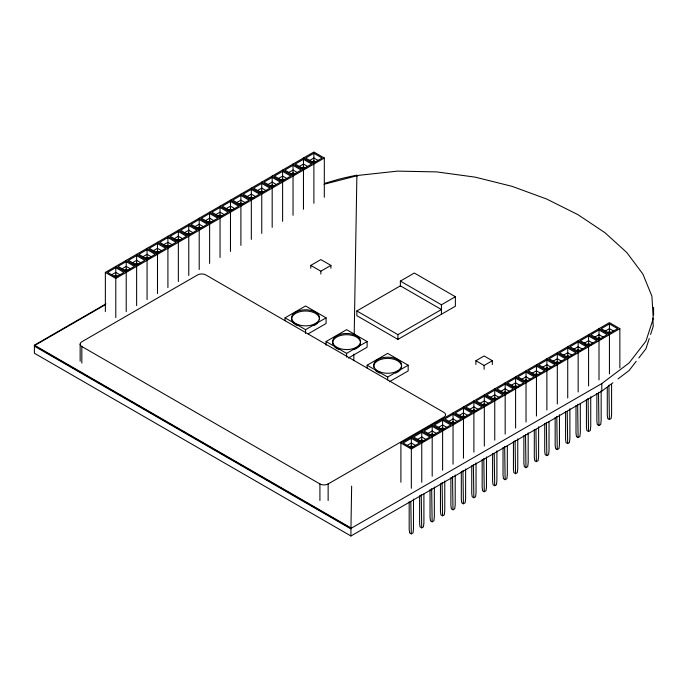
<?xml version="1.0" encoding="UTF-8"?>
<svg xmlns="http://www.w3.org/2000/svg" width="688" height="688" viewBox="0 0 688 688"><rect width="100%" height="100%" fill="white"/><g stroke="black" fill="none" stroke-linecap="round" stroke-linejoin="round"><path stroke-width="1.03" d="M80.143 344.138L80.143 361.2M351.645 486.124L350.94 528.883L34.4 346.133M353.761 360.693L353.89 354.131M354.2 334.961L356.891 175.216A173.393 100.113 0 0 0 338.307 179.37L324.607 183.395M649.257 338.565L645.929 348.764L638.799 357.984M650.581 334.488L653.239 326.327L652.757 318.114M636.211 361.338L629.081 370.548L617.996 378.925M105.479 304.621L34.4 345.66L350.94 528.41L601.802 383.577L629.081 362.972L645.929 341.188L653.239 318.742L651.906 296.158L642.816 273.936L626.854 252.599L604.915 232.664L577.886 214.63L546.659 199.03L512.121 186.362L475.167 177.143L436.682 171.897L397.561 171.123L358.689 175.345L324.022 184.289M105.943 303.881L34.4 345.187L34.4 353.245L350.94 535.995L601.802 391.162L612.879 382.786M105.359 311.621L105.359 272.396L313.883 152.005L324.315 158.025L324.315 197.25M115.79 267.658L107.577 272.396L115.79 277.135L123.995 272.396L115.79 267.658L115.79 277.118M126.214 261.638L118.001 266.376L126.214 271.115L134.427 266.376L126.214 261.638L126.214 271.106M136.637 255.618L128.432 260.356L136.637 265.095L144.85 260.356L136.637 255.618L136.637 265.086M147.069 249.598L138.856 254.336L147.069 259.075L155.273 254.336L147.069 249.598L147.069 259.066M157.492 243.578L149.279 248.316L157.492 253.055L165.705 248.316L157.492 243.578L157.492 253.046M167.915 237.558L159.711 242.296L167.915 247.035L176.128 242.296L167.915 237.558L167.915 247.026M178.347 231.538L170.134 236.276L178.347 241.015L186.551 236.276L178.347 231.538L178.347 241.006M188.77 225.518L180.566 230.256L188.77 234.995L196.983 230.256L188.77 225.518L188.77 234.986M199.193 219.498L190.989 224.236L199.193 228.984L207.406 224.236L199.193 219.498L199.193 228.966M209.625 213.478L201.412 218.216L209.625 222.964L217.829 218.216L209.625 213.478L209.625 222.946M220.048 207.458L211.844 212.196L220.048 216.944L228.261 212.196L220.048 207.458L220.048 216.926M230.48 201.438L222.267 206.185L230.48 210.924L238.684 206.185L230.48 201.438L230.48 210.906M240.903 195.418L232.69 200.165L240.903 204.904L249.116 200.165L240.903 195.418L240.903 204.886M251.326 189.398L243.122 194.145L251.326 198.884L259.539 194.145L251.326 189.398L251.326 198.866M261.758 183.386L253.545 188.125L261.758 192.864L269.963 188.125L261.758 183.386L261.758 192.846M272.181 177.366L263.968 182.105L272.181 186.844L280.394 182.105L272.181 177.366L272.181 187.893M282.605 171.346L274.4 176.085L282.605 180.824L290.818 176.085L282.605 171.346L282.605 180.806M293.036 165.326L284.823 170.065L293.036 174.804L301.241 170.065L293.036 165.326L293.036 174.786M303.46 159.306L295.255 164.045L303.46 168.784L311.673 164.045L303.46 159.306L303.46 168.766M313.883 153.286L305.678 158.025L313.883 162.764L322.096 158.025L313.883 153.286L313.883 162.746M111.68 274.77L115.79 272.396L119.893 274.77M122.111 268.75L126.214 266.376L130.316 268.75M132.535 262.73L136.637 260.356L140.748 262.73M142.958 256.71L147.069 254.336L151.171 256.71M153.39 250.69L157.492 248.316L161.594 250.69M163.813 244.67L167.915 242.296L172.026 244.67M174.236 238.65L178.347 236.276L182.449 238.65M184.668 232.63L188.77 230.256L192.872 232.63M195.091 226.61L199.193 224.236L203.304 226.61M205.523 220.59L209.625 218.216L213.727 220.59M215.946 214.57L220.048 212.196L224.159 214.57M226.369 208.55L230.48 206.185L234.582 208.55M236.801 202.53L240.903 200.165L245.005 202.53M247.224 196.51L251.326 194.145L255.437 196.51M257.647 190.49L261.758 188.125L265.86 190.49M268.079 184.47L272.181 182.105L276.284 184.47M278.502 178.45L282.605 176.085L286.715 178.45M288.926 172.43L293.036 170.065L297.139 172.43M299.357 166.41L303.46 164.045L307.562 166.41M309.781 160.39L313.883 158.025L317.994 160.39M114.148 276.189L115.79 275.243L118.25 276.662M124.571 270.169L126.214 269.223L128.673 270.642M134.177 264.622L136.637 263.203L139.105 264.622M145.426 258.129L147.069 257.183L148.711 258.129M155.849 252.109L157.492 251.163L159.134 252.109M165.455 246.562L167.915 245.143L170.383 246.562M175.879 240.542L178.347 239.123L180.806 240.542M187.127 234.049L188.77 233.103L190.413 234.049M196.734 228.502L199.193 227.083L200.836 228.029M207.157 222.482L209.625 221.063L211.268 222.009M217.589 216.471L220.048 215.043L222.516 216.471M228.837 209.969L230.48 209.023L232.123 209.969M239.261 203.949L240.903 203.003L242.546 203.949M249.684 197.938L251.326 196.983L253.795 198.411M259.29 192.391L261.758 190.963L264.218 192.391M270.539 185.898L272.181 184.943L273.824 185.898M280.145 180.351L282.605 178.923L284.247 179.878M290.568 174.331L293.036 172.912L295.496 174.331M301 168.311L303.46 166.892L305.928 168.311M312.249 161.818L313.883 160.872L315.525 161.818M105.359 272.396L115.79 278.416L324.315 158.025M310.787 268.234L310.787 265.396L320.849 259.591L330.902 265.396L330.902 268.234M310.787 265.396L320.849 271.201L330.902 265.396M285.03 320.668L285.03 317.83L305.558 305.979L326.078 317.83L326.078 323.515L308.233 333.818M285.03 317.83L305.558 329.681L326.078 317.83M400.373 286.363L400.373 281.091L414.331 273.033L455.379 296.734L455.379 306.212L397.913 339.39L356.866 315.697L356.866 310.959L400.373 285.838L441.421 309.531L397.913 334.652L356.866 310.959M326.078 345.316L326.078 341.523L346.606 329.681L367.125 341.523L367.125 347.216L348.386 358.035M326.078 341.523L346.606 353.374L367.125 341.523M400.373 281.091L441.421 304.793L455.379 296.734M367.125 368.071L367.125 365.225L387.654 353.374L408.173 365.225L408.173 370.918L389.434 381.737M367.125 365.225L387.654 377.076L408.173 365.225M475.907 364.52L475.907 360.727L484.111 355.98L492.324 360.727L492.324 364.52M475.907 360.727L484.111 365.466L492.324 360.727M81.838 346.503L319.92 483.956A5.805 3.354 0 0 0 328.133 483.956L443.889 417.126A5.805 3.354 0 0 0 443.889 412.387L205.807 274.933A5.805 3.354 0 0 0 197.594 274.933L81.838 341.764A5.805 3.354 0 0 0 81.838 346.503L81.838 363.092M400.906 482.262L400.906 443.029L609.439 322.638L619.862 328.658L619.862 367.891M411.338 438.29L403.125 443.029L411.338 447.768L419.542 443.029L411.338 438.29L411.338 447.759M421.761 432.27L413.557 437.009L421.761 441.748L429.974 437.009L421.761 432.27L421.761 441.739M432.193 426.25L423.98 430.989L432.193 435.728L440.397 430.989L432.193 426.25L432.193 435.719M442.616 420.23L434.403 424.969L442.616 429.708L450.829 424.969L442.616 420.23L442.616 429.699M453.039 414.21L444.835 418.949L453.039 423.688L461.252 418.949L453.039 414.21L453.039 423.679M463.471 408.19L455.258 412.929L463.471 417.676L471.676 412.929L463.471 408.19L463.471 417.659M473.894 402.17L465.681 406.909L473.894 411.656L482.107 406.909L473.894 402.17L473.894 411.639M484.318 396.15L476.113 400.889L484.318 405.636L492.531 400.889L484.318 396.15L484.318 405.619M494.749 390.13L486.536 394.878L494.749 399.616L502.954 394.878L494.749 390.13L494.749 399.599M505.173 384.11L496.96 388.858L505.173 393.596L513.386 388.858L505.173 384.11L505.173 393.579M515.596 378.09L507.391 382.838L515.596 387.576L523.809 382.838L515.596 378.09L515.596 387.559M526.028 372.079L517.815 376.818L526.028 381.556L534.232 376.818L526.028 372.079L526.028 382.605M536.451 366.059L528.246 370.798L536.451 375.536L544.664 370.798L536.451 366.059L536.451 375.519M546.883 360.039L538.67 364.778L546.883 369.516L555.087 364.778L546.883 360.039L546.883 369.499M557.306 354.019L549.093 358.758L557.306 363.496L565.51 358.758L557.306 354.019L557.306 363.479M567.729 347.999L559.525 352.738L567.729 357.476L575.942 352.738L567.729 347.999L567.729 357.459M578.161 341.979L569.948 346.718L578.161 351.456L586.365 346.718L578.161 341.979L578.161 351.439M588.584 335.959L580.371 340.698L588.584 345.436L596.797 340.698L588.584 335.959L588.584 345.419M599.007 329.939L590.803 334.678L599.007 339.416L607.22 334.678L599.007 329.939L599.007 339.399M609.439 323.919L601.226 328.658L609.439 333.396L617.643 328.658L609.439 323.919L609.439 333.388M407.227 445.403L411.338 443.029L415.44 445.403M417.659 439.383L421.761 437.009L425.863 439.383M428.082 433.363L432.193 430.989L436.295 433.363M438.514 427.343L442.616 424.969L446.718 427.343M448.937 421.323L453.039 418.949L457.15 421.323M459.36 415.303L463.471 412.929L467.573 415.303M469.792 409.283L473.894 406.909L477.997 409.283M480.215 403.263L484.318 400.889L488.428 403.263M490.639 397.243L494.749 394.878L498.852 397.243M501.07 391.223L505.173 388.858L509.275 391.223M511.494 385.203L515.596 382.838L519.707 385.203M521.917 379.183L526.028 376.818L530.13 379.183M532.349 373.163L536.451 370.798L540.553 373.163M542.772 367.143L546.883 364.778L550.985 367.143M553.204 361.123L557.306 358.758L561.408 361.123M563.627 355.103L567.729 352.738L571.84 355.103M574.05 349.083L578.161 346.718L582.263 349.083M584.482 343.071L588.584 340.698L592.686 343.071M594.905 337.051L599.007 334.678L603.118 337.051M605.328 331.031L609.439 328.658L613.541 331.031M409.695 446.822L411.338 445.876L412.981 446.822M419.302 441.275L421.761 439.856L424.229 441.275M429.725 435.255L432.193 433.836L434.653 435.255M440.974 428.762L442.616 427.816L444.259 428.762M450.58 423.215L453.039 421.796L455.508 423.215M461.003 417.195L463.471 415.776L465.114 416.722M471.435 411.175L473.894 409.756L476.354 411.175M482.675 404.682L484.318 403.736L485.96 404.682M493.107 398.662L494.749 397.716L496.392 398.662M503.53 392.642L505.173 391.696L507.632 393.123M513.136 387.103L515.596 385.676L518.064 387.103M524.385 380.61L526.028 379.656L527.67 380.61M533.991 375.063L536.451 373.636L538.093 374.59M544.414 369.043L546.883 367.616L549.342 369.043M554.838 363.023L557.306 361.604L559.765 363.023M566.086 356.53L567.729 355.584L569.372 356.53M576.518 350.51L578.161 349.564L580.62 350.983M586.124 344.963L588.584 343.544L591.044 344.963M596.548 338.943L599.007 337.524L601.475 338.943M607.796 332.45L609.439 331.504L611.082 332.45M400.906 443.029L411.338 449.049L619.862 328.658M409.179 501.767L409.179 529.459L409.644 532.925L411.286 533.879L413.032 532.865L413.488 528.866L413.488 499.049M419.611 495.747L419.611 523.439L420.067 526.905L421.71 527.859L423.455 526.845L423.911 522.846L423.911 494.096M430.034 489.727L430.034 517.419L430.49 520.885L432.133 521.839L433.887 520.825L434.343 516.826L434.343 487.009M440.466 483.707L440.466 511.399L440.922 514.865L442.565 515.819L444.31 514.805L444.766 510.806L444.766 480.989M450.889 477.687L450.889 505.379L451.345 508.845L452.988 509.799L454.734 508.785L455.198 504.786L455.198 474.969M461.313 471.667L461.313 499.359L461.768 502.833L463.411 503.779L465.165 502.765L465.621 498.766L465.621 468.949M471.744 465.647L471.744 493.339L472.2 496.813L473.843 497.759L475.589 496.745L476.044 492.746L476.044 462.929M482.168 459.627L482.168 487.319L482.623 490.793L484.266 491.739L486.012 490.725L486.476 486.726L486.476 456.909M492.591 453.607L492.591 481.299L493.055 484.773L494.689 485.719L496.444 484.713L496.899 480.706L496.899 450.889M503.023 447.587L503.023 475.279L503.478 478.753L505.121 479.699L506.867 478.693L507.323 474.686L507.323 445.936M513.446 441.576L513.446 469.259L513.902 472.733L515.544 473.679L517.299 472.673L517.754 468.666L517.754 438.849M523.869 435.556L523.869 463.239L524.333 466.713L525.976 467.659L527.722 466.653L528.178 462.654L528.178 432.829M534.301 429.536L534.301 457.219L534.757 460.693L536.399 461.639L538.145 460.633L538.601 456.634L538.601 426.809M544.724 423.516L544.724 451.199L545.18 454.673L546.822 455.619L548.577 454.613L549.033 450.614L549.033 421.856M555.156 417.496L555.156 445.179L555.612 448.653L557.254 449.599L559 448.593L559.456 444.594L559.456 414.769M565.579 411.476L565.579 439.159L566.035 442.633L567.677 443.579L569.423 442.573L569.888 438.574L569.888 408.758M576.002 405.456L576.002 433.139L576.458 436.613L578.101 437.559L579.855 436.553L580.311 432.554L580.311 403.796M586.434 399.436L586.434 427.119L586.89 430.593L588.532 431.539L590.278 430.533L590.734 426.534L590.734 396.718M596.857 393.416L596.857 421.099L597.313 424.573L598.956 425.519L600.701 424.513L601.166 420.514L601.166 390.698M607.28 387.396L607.28 415.088L607.745 418.553L609.379 419.499L611.133 418.493L611.589 414.494L611.589 384.678M303.46 158.025L313.883 164.045L313.883 203.27M599.007 328.658L609.439 334.678L609.439 373.911M293.036 164.045L303.46 170.065L303.46 209.29M588.584 334.678L599.007 340.698L599.007 379.922M282.605 170.065L293.036 176.085L293.036 215.31M578.161 340.698L588.584 346.718L588.584 385.942M272.181 176.085L282.605 182.105L282.605 221.33M567.729 346.718L578.161 352.738L578.161 391.962M261.758 182.105L272.181 188.125L272.181 227.35M557.306 352.738L567.729 358.758L567.729 397.982M251.326 188.125L261.758 194.145L261.758 233.37M546.883 358.758L557.306 364.778L557.306 404.002M240.903 194.145L251.326 200.165L251.326 239.39M536.451 364.778L546.883 370.798L546.883 410.022M230.48 200.165L240.903 206.185L240.903 245.41M526.028 370.798L536.451 376.818L536.451 416.042M220.048 206.185L230.48 212.196L230.48 251.43M515.596 376.818L526.028 382.838L526.028 422.062M209.625 212.196L220.048 218.216L220.048 257.45M505.173 382.838L515.596 388.858L515.596 428.082M199.193 218.216L209.625 224.236L209.625 263.47M494.749 388.858L505.173 394.878L505.173 434.102M188.77 224.236L199.202 230.256L199.202 269.49M484.318 394.878L494.749 400.889L494.749 440.122M178.347 230.256L188.77 236.276L188.77 275.51M473.894 400.889L484.318 406.909L484.318 446.142M167.915 236.276L178.347 242.296L178.347 281.53M463.471 406.909L473.894 412.929L473.894 452.162M157.492 242.296L167.915 248.316L167.915 287.55M453.039 412.929L463.471 418.949L463.471 458.182M147.069 248.316L157.492 254.336L157.492 293.57M442.616 418.949L453.039 424.969L453.039 464.202M136.637 254.336L147.069 260.356L147.069 299.59M432.193 424.969L442.616 430.989L442.616 470.222M126.214 260.356L136.637 266.376L136.637 305.61M421.761 430.989L432.193 437.009L432.193 476.242M115.79 266.376L126.214 272.396L126.214 311.621M411.338 437.009L421.761 443.029L421.761 482.262M34.4 345.187L350.94 527.937L350.94 535.995M609.379 419.499L608.923 385.151M598.956 425.519L598.5 392.229M588.532 431.539L588.077 398.249M578.101 437.559L577.645 404.269M567.677 443.579L567.222 411.355M557.254 449.599L556.79 416.309M546.822 455.619L546.367 422.329M536.399 461.639L535.943 429.415M525.976 467.659L525.512 434.369M515.544 473.679L515.088 440.389M505.121 479.699L504.665 446.409M494.689 485.719L494.233 453.495M484.266 491.739L483.81 458.449M473.843 497.759L473.387 464.469M463.411 503.779L462.955 470.489M452.988 509.799L452.532 476.509M442.565 515.819L442.1 482.529M432.133 521.839L431.677 488.549M421.71 527.859L421.254 494.569M411.286 533.879L410.822 501.647M653.6 307.433L653.6 315.018M601.802 383.577L601.802 391.162M484.111 365.466L484.111 369.258M441.421 304.793L441.421 314.27M411.338 449.049L411.338 488.282M397.913 334.652L397.913 339.39M387.654 377.076L387.654 379.922M356.891 175.216L356.891 176.162M346.606 353.374L346.606 357.167M328.133 483.956L328.133 500.546M320.849 271.201L320.849 274.048M319.92 483.956L319.92 500.546M305.558 329.681L305.558 333.474M115.79 278.416L115.79 317.641M297.663 325.682A13.932 8.041 0 0 1 292.925 315.654A13.932 8.041 0 0 1 309.265 311.294A13.932 8.041 0 0 1 319.413 319.877M317.736 322.956A13.932 8.041 0 0 1 313.453 325.682M373.79 367.28A13.932 8.041 0 0 1 388.367 358.414A13.932 8.041 0 0 1 401.285 368.097M399.831 370.35A13.932 8.041 0 0 1 395.548 373.077M379.759 373.077A13.932 8.041 0 0 1 375.467 370.35M332.966 344.396A13.932 8.041 0 0 1 341.979 335.159A13.932 8.041 0 0 1 359.024 339.107A13.932 8.041 0 0 1 354.501 349.375M338.711 349.375A13.932 8.041 0 0 1 334.42 346.649M298.592 324.796A13.932 8.041 0 0 0 319.49 317.83A13.932 8.041 0 0 0 298.592 310.864A13.932 8.041 0 0 0 298.592 324.796M380.688 372.191A13.932 8.041 0 0 0 401.586 365.225A13.932 8.041 0 0 0 380.688 358.259A13.932 8.041 0 0 0 380.688 372.191M339.64 348.489A13.932 8.041 0 0 0 360.538 341.523A13.932 8.041 0 0 0 339.64 334.557A13.932 8.041 0 0 0 339.64 348.489"/></g></svg>
